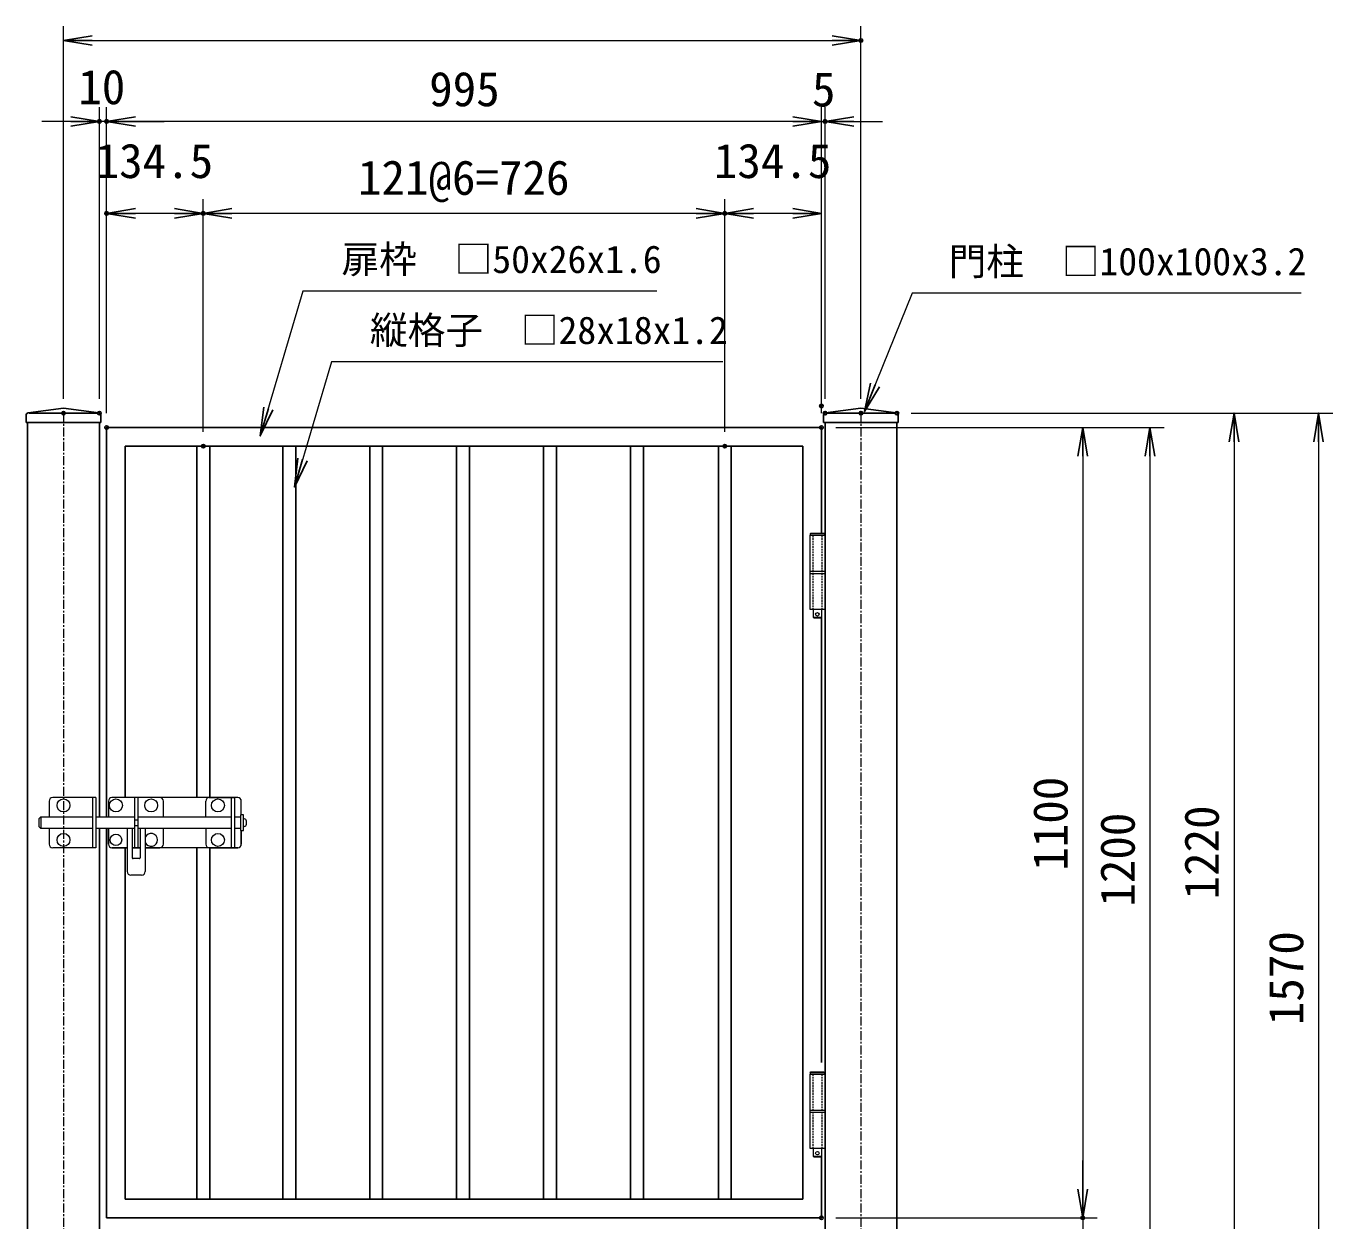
# Model space of a CAD drawing. Units: millimetres, scale not verified. Extents: x -4200 to 4200, y -2970 to 2970.
# Drawn here: x -2531 to -712, y -327 to 1336 of the extents above; entities that cross this region are included whole.
import ezdxf
from ezdxf.enums import TextEntityAlignment as Align

# ---------------------------------------------------------------- set-up
doc = ezdxf.new("R2010")
doc.units = ezdxf.units.MM
doc.header["$LTSCALE"] = 10
doc.header["$PDMODE"] = 32
doc.header["$PDSIZE"] = 5
doc.linetypes.add('USER1', pattern=[2, 1.25, -0.25, 0.25, -0.25])
doc.linetypes.add('USER3', pattern=[0.375, 0.25, -0.125])
for name, color, linetype, lineweight in [('0-2_D-STR1', 1, 'Continuous', 25), ('0-4_D-STR-DIM', 7, 'Continuous', 13), ('0-7_D-BMK', 2, 'USER1', 13), ('0-9_D-STR3', 3, 'Continuous', 13), ('0-B_D-STR-TXT', 7, 'Continuous', 13)]:
    doc.layers.add(name, color=color, linetype=linetype, lineweight=lineweight)
doc.layers.add('0-5_0', color=7, linetype='Continuous')
doc.layers.add('0-6_DEFPOINTS', color=7, linetype='Continuous')
doc.styles.add('ＭＳ ゴシック', font='')
doc.styles.get('ＭＳ ゴシック').set_extended_font_data('MS Gothic')

# ---------------------------------------------------------------- blocks, each defined once
blk = doc.blocks.new('_Open')
at = {"layer": '0-5_0'}
blk.add_line((-10, 1.667), (0, 0), dxfattribs=at)
blk.add_lwpolyline([(-10, -1.667), (0, 0), (-10, 0)], dxfattribs=at)

msp = doc.modelspace()

# ---------------------------------------------------------------- linework, layer by layer
at = {"layer": '0-2_D-STR1'}
for p, q in [((-2527.97, 797.79), (-2478.74, 804.42)), ((-2478.74, 804.42), (-2429.52, 797.79)), ((-1417.97, 797.79), (-1368.74, 804.42)), ((-1368.74, 804.42), (-1319.52, 797.79)), ((-2530.74, 794.62), (-2530.74, 784.42)), ((-2530.74, 784.42), (-2426.74, 784.42)), ((-2529.14, 784.42), (-2529.14, 784.42)), ((-2528.74, 784.42), (-2528.74, -772.58)), ((-2526.74, 797.42), (-2430.74, 797.42)), ((-2428.74, 784.42), (-2428.74, 235.42)), ((-2428.34, 784.42), (-2428.34, 784.42)), ((-2426.74, 794.62), (-2426.74, 784.42)), ((-1420.74, 794.62), (-1420.74, 784.42)), ((-1420.74, 784.42), (-1316.74, 784.42)), ((-1418.74, 784.42), (-1418.74, -772.58)), ((-1416.74, 797.42), (-1320.74, 797.42)), ((-1318.74, 784.42), (-1318.74, -772.58)), ((-1316.74, 794.62), (-1316.74, 784.42)), ((-2418.74, 777.42), (-1423.74, 777.42)), ((-2418.74, 777.42), (-2418.74, 235.42)), ((-1423.74, 777.42), (-1423.74, 630.42)), ((-2392.74, 751.42), (-1449.74, 751.42)), ((-2392.74, 751.42), (-2392.74, 262.42)), ((-2293.24, 751.42), (-2293.24, 262.42)), ((-2275.24, 751.42), (-2275.24, 262.42)), ((-2173.49, 751.42), (-2173.49, -296.58)), ((-2155.49, 751.42), (-2155.49, -296.58)), ((-2052.49, 751.42), (-2052.49, -296.58)), ((-2034.49, 751.42), (-2034.49, -296.58)), ((-1931.49, 751.42), (-1931.49, -296.58)), ((-1913.49, 751.42), (-1913.49, -296.58)), ((-1810.49, 751.42), (-1810.49, -296.58)), ((-1792.49, 751.42), (-1792.49, -296.58)), ((-1689.49, 751.42), (-1689.49, -296.58)), ((-1671.49, 751.42), (-1671.49, -296.58)), ((-1567.24, 751.42), (-1567.24, -296.58)), ((-1549.24, 751.42), (-1549.24, -296.58)), ((-1449.74, 751.42), (-1449.74, -296.58)), ((-1423.74, 513.42), (-1423.74, -106.58)), ((-2428.74, 219.42), (-2428.74, -772.58)), ((-2418.74, 219.42), (-2418.74, -322.58)), ((-2392.74, 192.42), (-2392.74, -296.58)), ((-2293.24, 192.42), (-2293.24, -296.58)), ((-2275.24, 192.42), (-2275.24, -296.58)), ((-1423.74, -236.58), (-1423.74, -322.58)), ((-2392.74, -296.58), (-1449.74, -296.58)), ((-2418.74, -322.58), (-1423.74, -322.58))]:
    msp.add_line(p, q, dxfattribs=at)
for centre, start, end in [((-2527.54, 794.62), 97.6668, 180), ((-2429.94, 794.62), 0, 82.3332), ((-1417.54, 794.62), 97.6668, 180), ((-1319.94, 794.62), 0, 82.3332)]:
    msp.add_arc(centre, 3.2, start, end, dxfattribs=at)
at = {"layer": '0-4_D-STR-DIM'}
for p, q in [((-2478.74, 817.42), (-2478.74, 1336.1)), ((-1368.74, 817.42), (-1368.74, 1336.1)), ((-2438.74, 1316.1), (-1408.74, 1316.1)), ((-2428.74, 817.42), (-2428.74, 1223.42)), ((-2418.74, 797.42), (-2418.74, 1223.42)), ((-2418.74, 797.42), (-2418.74, 1223.42)), ((-1423.74, 827.42), (-1423.74, 1223.42)), ((-1423.74, 797.42), (-1423.74, 1223.42)), ((-1418.74, 817.42), (-1418.74, 1223.42)), ((-2468.74, 1203.42), (-2508.74, 1203.42)), ((-2418.74, 1203.42), (-2428.74, 1203.42)), ((-1463.74, 1203.42), (-2378.74, 1203.42)), ((-2378.74, 1203.42), (-2338.74, 1203.42)), ((-1463.74, 1203.42), (-1503.74, 1203.42)), ((-1423.74, 1203.42), (-1418.74, 1203.42)), ((-1378.74, 1203.42), (-1338.74, 1203.42)), ((-2418.74, 797.42), (-2418.74, 1095.44)), ((-2284.24, 771.42), (-2284.24, 1095.44)), ((-2284.24, 771.42), (-2284.24, 1095.44)), ((-1558.24, 771.42), (-1558.24, 1095.44)), ((-1558.24, 771.42), (-1558.24, 1095.44)), ((-1423.74, 797.42), (-1423.74, 1095.44)), ((-2324.24, 1075.44), (-2378.74, 1075.44)), ((-1598.24, 1075.44), (-2244.24, 1075.44)), ((-1463.74, 1075.44), (-1518.24, 1075.44)), ((-1298.74, 797.42), (-829.46, 797.42)), ((-1298.74, 797.42), (-711.9, 797.42)), ((-1403.74, 777.42), (-946.48, 777.42)), ((-1403.74, 777.42), (-1039.99, 777.42)), ((-849.46, 757.42), (-849.46, -382.58)), ((-731.9, 757.42), (-731.9, -732.58)), ((-1059.99, 737.42), (-1059.99, -282.58)), ((-966.48, 737.42), (-966.48, -382.58)), ((-1059.99, -282.58), (-1059.99, -242.58)), ((-1403.74, -322.58), (-1039.99, -322.58)), ((-1403.74, -322.58), (-1039.99, -322.58)), ((-1059.99, -322.58), (-1059.99, -422.58))]:
    msp.add_line(p, q, dxfattribs=at)
at = {"layer": '0-6_DEFPOINTS'}
for p in [(-1368.74, 1316.1), (-2428.74, 1203.42), (-2418.74, 1203.42), (-1418.74, 1203.42), (-2418.74, 1075.44), (-2284.24, 1075.44), (-1558.24, 1075.44), (-1423.74, 807.42), (-2478.74, 797.42), (-2428.74, 797.42), (-1418.74, 797.42), (-1368.74, 797.42), (-1318.74, 797.42), (-2418.74, 777.42), (-2418.74, 777.42), (-1423.74, 777.42), (-1423.74, 777.42), (-1423.74, 777.42), (-2284.24, 751.42), (-1558.24, 751.42), (-1423.74, -322.58), (-1059.99, -322.58)]:
    msp.add_point(p, dxfattribs=at)
at = {"layer": '0-7_D-BMK'}
for p, q in [((-2478.74, 797.42), (-2478.74, -785.58)), ((-1368.74, 797.42), (-1368.74, -785.58))]:
    msp.add_line(p, q, dxfattribs=at)
at = {"layer": '0-9_D-STR3'}
for p, q in [((-1439.91, 627.42), (-1439.91, 524.42)), ((-1439.91, 627.42), (-1418.74, 627.42)), ((-1439.44, 629.42), (-1438.44, 630.42)), ((-1439.44, 629.42), (-1439.44, 627.42)), ((-1438.44, 630.42), (-1420.44, 630.42)), ((-1419.44, 629.42), (-1419.44, 627.42)), ((-1418.74, 627.42), (-1418.74, 524.42)), ((-1439.91, 577.42), (-1418.74, 577.42)), ((-1439.91, 574.42), (-1418.74, 574.42)), ((-1439.91, 524.42), (-1418.74, 524.42)), ((-1435.44, 524.42), (-1435.44, 513.42)), ((-1435.44, 513.42), (-1434.44, 512.42)), ((-1435.44, 513.42), (-1423.44, 513.42)), ((-1434.44, 512.42), (-1424.44, 512.42)), ((-1424.44, 512.42), (-1423.44, 513.42)), ((-1423.44, 524.42), (-1423.44, 513.42)), ((-2498.74, 257.42), (-2498.74, 235.42)), ((-2433.74, 262.42), (-2493.74, 262.42)), ((-2438.24, 262.42), (-2438.24, 192.42)), ((-2433.74, 262.42), (-2433.74, 192.42)), ((-2416.24, 257.42), (-2416.24, 235.42)), ((-2236.24, 262.42), (-2411.24, 262.42)), ((-2344.74, 262.42), (-2379.74, 262.42)), ((-2379.74, 262.42), (-2379.74, 192.42)), ((-2375.24, 262.42), (-2375.24, 192.42)), ((-2339.74, 235.42), (-2339.74, 257.42)), ((-2280.75, 235.42), (-2280.75, 257.42)), ((-2275.75, 262.42), (-2240.75, 262.42)), ((-2245.25, 262.42), (-2245.25, 192.42)), ((-2240.75, 262.42), (-2240.75, 192.42)), ((-2231.24, 238.42), (-2231.24, 257.42)), ((-2232.49, 238.42), (-2232.49, 216.42)), ((-2510.49, 235.42), (-2512.49, 233.42)), ((-2512.49, 221.42), (-2512.49, 233.42)), ((-2510.49, 219.42), (-2512.49, 221.42)), ((-2510.49, 235.42), (-2438.24, 235.42)), ((-2510.49, 235.42), (-2510.49, 219.42)), ((-2438.24, 219.42), (-2510.49, 219.42)), ((-2498.74, 219.42), (-2498.74, 197.42)), ((-2433.74, 235.42), (-2379.74, 235.42)), ((-2379.74, 219.42), (-2433.74, 219.42)), ((-2416.24, 219.42), (-2416.24, 197.42)), ((-2416.24, 197.42), (-2416.24, 219.42)), ((-2389.99, 219.42), (-2389.99, 159.42)), ((-2382.99, 219.42), (-2382.99, 178.42)), ((-2379.74, 231.42), (-2375.24, 231.42)), ((-2379.74, 223.42), (-2375.24, 223.42)), ((-2375.24, 235.42), (-2245.25, 235.42)), ((-2245.25, 219.42), (-2375.24, 219.42)), ((-2371.99, 219.42), (-2371.99, 178.42)), ((-2364.99, 219.42), (-2364.99, 159.42)), ((-2339.74, 197.42), (-2339.74, 219.42)), ((-2280.75, 219.42), (-2280.75, 197.42)), ((-2232.49, 235.42), (-2232.49, 219.42)), ((-2227.99, 222.17), (-2227.99, 232.67)), ((-2227.09, 232.67), (-2227.99, 232.67)), ((-2227.09, 222.17), (-2227.99, 222.17)), ((-2224.09, 225.17), (-2224.09, 229.67)), ((-2232.49, 216.42), (-2227.99, 216.42)), ((-2231.24, 197.42), (-2231.24, 216.42)), ((-2231.24, 216.42), (-2231.24, 197.42)), ((-2433.74, 192.42), (-2493.74, 192.42)), ((-2411.24, 192.42), (-2389.99, 192.42)), ((-2389.99, 192.42), (-2411.24, 192.42)), ((-2382.99, 192.42), (-2371.99, 192.42)), ((-2371.99, 192.42), (-2382.99, 192.42)), ((-2379.74, 192.42), (-2375.24, 192.42)), ((-2364.99, 192.42), (-2344.74, 192.42)), ((-2236.24, 192.42), (-2364.99, 192.42)), ((-2275.75, 192.42), (-2236.24, 192.42)), ((-2240.75, 192.42), (-2270.75, 192.42)), ((-2372.99, 177.42), (-2381.99, 177.42)), ((-2369.99, 154.42), (-2384.99, 154.42)), ((-1439.91, -122.58), (-1439.91, -225.58)), ((-1439.91, -122.58), (-1418.74, -122.58)), ((-1439.44, -120.58), (-1438.44, -119.58)), ((-1439.44, -120.58), (-1439.44, -122.58)), ((-1438.44, -119.58), (-1420.44, -119.58)), ((-1419.44, -120.58), (-1419.44, -122.58)), ((-1418.74, -122.58), (-1418.74, -225.58)), ((-1439.91, -172.58), (-1418.74, -172.58)), ((-1439.91, -175.58), (-1418.74, -175.58)), ((-1439.91, -225.58), (-1418.74, -225.58)), ((-1435.44, -225.58), (-1435.44, -236.58)), ((-1423.44, -225.58), (-1423.44, -236.58)), ((-1435.44, -236.58), (-1434.44, -237.58)), ((-1435.44, -236.58), (-1423.44, -236.58)), ((-1434.44, -237.58), (-1424.44, -237.58)), ((-1424.44, -237.58), (-1423.44, -236.58))]:
    msp.add_line(p, q, dxfattribs=at)
at = {"layer": '0-9_D-STR3', "linetype": 'USER3'}
for p, q in [((-1435.64, 627.42), (-1435.64, 524.42)), ((-1423.24, 627.42), (-1423.24, 524.42)), ((-1435.64, -122.58), (-1435.64, -225.58)), ((-1423.24, -122.58), (-1423.24, -225.58))]:
    msp.add_line(p, q, dxfattribs=at)
at = {"layer": '0-9_D-STR3'}
for points in [[(-1420.44, 630.42), (-1419.44, 629.42), (-1439.44, 629.42)], [(-2227.99, 216.42), (-2227.99, 238.42), (-2232.49, 238.42)], [(-2240.75, 235.42), (-2232.49, 235.42), (-2232.49, 219.42), (-2240.75, 219.42)], [(-1420.44, -119.58), (-1419.44, -120.58), (-1439.44, -120.58)]]:
    msp.add_lwpolyline(points, dxfattribs=at)
for centre, radius in [((-1429.44, 517.42), 2.5), ((-2478.74, 251.42), 9), ((-2405.74, 251.42), 9), ((-2356.74, 251.42), 9), ((-2263.75, 251.42), 9), ((-2478.74, 203.42), 9), ((-2405.74, 203.42), 8), ((-2263.75, 203.42), 9), ((-1429.44, -232.58), 2.5)]:
    msp.add_circle(centre, radius, dxfattribs=at)
for centre, radius, start, end in [((-2493.74, 257.42), 5, 90, 180), ((-2411.24, 257.42), 5, 90, 180), ((-2344.74, 257.42), 5, 0, 90), ((-2275.75, 257.42), 5, 90, 180), ((-2236.24, 257.42), 5, 0, 90), ((-2227.09, 229.67), 3, 0, 90), ((-2227.09, 225.17), 3, 270, 0), ((-2356.74, 203.42), 9, 203.55646, 156.44354), ((-2493.74, 197.42), 5, 180, 270), ((-2411.24, 197.42), 5, 180, 270), ((-2411.24, 197.42), 5, 180, 270), ((-2344.74, 197.42), 5, 270, 0), ((-2275.75, 197.42), 5, 180, 270), ((-2236.24, 197.42), 5, 270, 0), ((-2236.24, 197.42), 5, 270, 0), ((-2381.99, 178.42), 1, 180, 270), ((-2372.99, 178.42), 1, 270, 0), ((-2384.99, 159.42), 5, 180, 270), ((-2369.99, 159.42), 5, 270, 0)]:
    msp.add_arc(centre, radius, start, end, dxfattribs=at)
at = {"layer": '0-B_D-STR-TXT'}
for points in [[(-1652.85, 967.01), (-2145.4, 967.01), (-2204.34, 767.65)], [(-755.81, 964.6), (-1297.7, 964.6), (-1363.26, 801.42)], [(-1561.18, 869.02), (-2105.71, 869.02), (-2156.74, 696.41)]]:
    msp.add_lwpolyline(points, dxfattribs=at)

# ---------------------------------------------------------------- block references
at = {"layer": '0-4_D-STR-DIM', "xscale": 4, "yscale": 4}
for p, rotation in [((-2478.74, 1316.1), 180), ((-2418.74, 1203.42), 180), ((-2418.74, 1203.42), 180), ((-1418.74, 1203.42), 180), ((-2418.74, 1075.44), 180), ((-2284.24, 1075.44), 180), ((-1558.24, 1075.44), 180), ((-849.46, 797.42), 90), ((-731.9, 797.42), 90), ((-1059.99, 777.42), 90), ((-966.48, 777.42), 90), ((-1059.99, -322.58), 270), ((-1059.99, -322.58), 270)]:
    msp.add_blockref('_Open', p, dxfattribs=dict(at, rotation=rotation))
for p in [(-1368.74, 1316.1), (-2428.74, 1203.42), (-1423.74, 1203.42), (-1423.74, 1203.42), (-2284.24, 1075.44), (-1558.24, 1075.44), (-1423.74, 1075.44)]:
    msp.add_blockref('_Open', p, dxfattribs=at)
at = {"layer": '0-B_D-STR-TXT', "xscale": 4, "yscale": 4}
for p, rotation in [((-1364.01, 799.56), 248.11184), ((-2204.91, 765.73), 253.52891), ((-2157.3, 694.5), 253.52891)]:
    msp.add_blockref('_Open', p, dxfattribs=dict(at, rotation=rotation))

# ---------------------------------------------------------------- texts
at = {"layer": '0-4_D-STR-DIM', "style": 'ＭＳ ゴシック'}
for s, p in [('10', (-2458.14, 1213.03)), ('995', (-1969.72, 1210.17)), ('5', (-1436.97, 1209.77)), ('134.5', (-2433.99, 1110.19)), ('134.5', (-1573.49, 1110.19)), ('121@6=726', (-2068.87, 1086.88))]:
    msp.add_text(s, height=48.09, dxfattribs=at).set_placement(p, align=Align.BOTTOM_LEFT)
for s, p in [('1100', (-1066.74, 160.52)), ('1200', (-973.23, 110.52)), ('1220', (-856.21, 120.52)), ('1570', (-738.65, -54.48))]:
    msp.add_text(s, height=48.09, rotation=90, dxfattribs=at).set_placement(p, align=Align.BOTTOM_LEFT)
at = {"layer": '0-B_D-STR-TXT', "style": 'ＭＳ ゴシック'}
for s, p in [('扉枠\u3000□50x26x1.6', (-2091.84, 980.88)), ('門柱\u3000□100x100x3.2', (-1246.78, 977.87)), ('縦格子\u3000□28x18x1.2', (-2052.14, 882.08))]:
    msp.add_text(s, height=38.49, dxfattribs=at).set_placement(p, align=Align.BOTTOM_LEFT)

doc.saveas('drawing.dxf')
